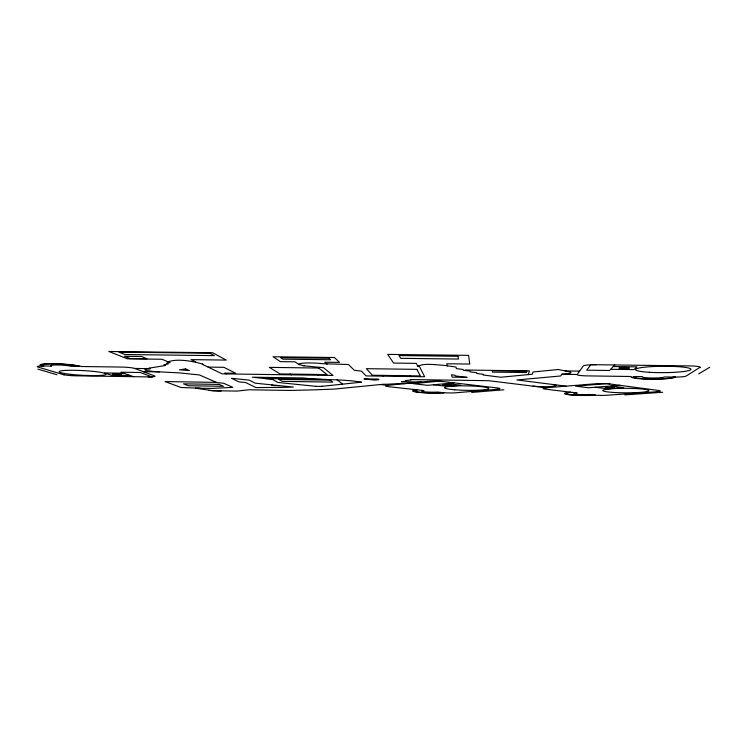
<?xml version="1.0" encoding="UTF-8"?>
<svg xmlns="http://www.w3.org/2000/svg" width="747" height="747" viewBox="0 0 747 747"><rect width="100%" height="100%" fill="white"/><g stroke="black" fill="none" stroke-linecap="round" stroke-linejoin="round"><path stroke-width="1.12" d="M528.241 374.611L529.446 370.885L465.446 370.017L465.54 370.54M417.909 365.769L419.711 366.973L424.66 376.749L366.067 375.909L361.417 371.119L354.33 370.288L348.466 364.527L322.611 363.686A14.716 1.755 1.9 0 0 306.186 362.995A14.716 1.755 1.9 0 0 298.809 364.517L304.384 365.853L323.507 367.701L333.022 375.442L222.204 373.855L202.278 364.303L203.035 364.181C192.885 361.203 177.655 358.289 168.122 361.847M561.567 374.294L577.207 374.508L583.239 365.993A11.849 1.419 0.1 0 1 596.153 364.723M614.734 364.966L609.571 370.484L586.675 370.185L590.858 364.657L689.817 365.918A12.223 1.419 -0.4 0 1 699.734 367.505M700.238 367.188L686.204 376.021A11.401 1.242 -0.2 0 1 673.103 377.086M698.706 373.902L709.65 367.309M380.111 384.5L387.73 385.34L428.657 381.306A9.888 1.046 1.2 0 1 442.71 381.521M453.999 382.847L427.648 385.331L413.212 383.687L439.441 381.138L497.278 387.945A9.524 0.962 0.9 0 1 497.157 389.299M498.669 389.178L455.409 392.801A9.095 0.887 1.1 0 1 442.635 392.595M471.684 392.436L503.814 389.775M421.691 381.997L401.354 381.689L406.023 381.222L405.584 380.578L411.121 380.018L410.831 379.56L488.678 380.699L546.29 387.768L595.368 383.781A10.29 1.064 0.3 0 1 609.944 383.995M619.982 385.331L588.524 387.786L575.61 386.143L607.04 383.613L658.434 390.429A9.963 0.971 0.1 0 1 656.342 391.783M658.116 391.661L607.152 395.238A9.44 0.896 0.4 0 1 593.949 395.023M624.884 394.883L662.692 392.259M413.324 382.819L388.944 384.145A12.895 1.354 1.5 0 1 383.248 384.257L334.684 389.047L315.72 389.813L290.434 390.438L248.9 389.775L236.995 391.092L212.596 390.7L195.415 388.169L211.812 388.431L232.831 387.357L223.68 383.267L216.891 382.595L199.458 374.966L179.392 372.884L158.159 371.782A13.819 1.475 2.7 0 1 145.516 370.157A13.819 1.475 2.7 0 1 150.268 368.757L148.812 368.187L165.741 365.47L163.873 364.685L168.262 363.966L166.385 363.163L170.111 362.556L168.14 361.856M221.149 390.896L220.654 390.905M220.15 390.905L219.637 390.905M219.114 390.905L218.572 390.905M218.031 390.896L217.48 390.886M613.259 366.544L636.976 366.852L633.904 369.606L610.682 369.298M565.106 370.923L579.607 371.119M208.114 367.104L223.923 367.319L235.707 373.295L224.698 373.136L226.285 373.911M43.41 365.983A19.478 2.026 3.2 0 1 54.101 363.91A19.478 2.026 3.2 0 1 79.499 366.488L71.329 366.375A10.682 1.111 3.2 0 0 57.426 364.966A10.682 1.111 3.2 0 0 51.524 366.095L41.655 365.965A21.374 2.232 3.2 0 1 53.373 363.677A21.374 2.232 3.2 0 1 81.274 366.506L121.247 367.057A10.523 1.12 2.9 0 1 134.609 368.439L150.007 368.654M143.153 371.651L159.587 371.885M123.815 373.22L104.757 372.949L111.452 375.19L130.183 375.461M265.278 378.589L321.518 379.42M216.369 382.361L165.068 381.577L181.026 387.488L200.373 388.253M279.061 385.611L272.73 385.508L271.478 384.836M322.293 386.283L321.378 386.376M216.919 390.877L216.359 390.858M215.799 390.84L215.229 390.821M214.66 390.802L214.09 390.774M213.53 390.746L212.97 390.718M212.409 390.681L211.859 390.653M211.317 390.616L210.785 390.578M210.262 390.532L209.748 390.494M209.244 390.448L208.758 390.401M401.821 383.444L404.22 383.715M433.372 384.789L447.528 386.414L460.731 385.209L446.529 383.556M566.058 386.162L516.905 379.962L560.577 375.984L562.183 374.107A14.847 1.699 0.4 0 0 569.083 371.763L558.364 369.504L533.05 371.978L532.256 374.228L500.807 377.235L483.253 375.013L483.225 374.284L476.745 373.463L476.689 372.716L470.106 371.875L470.003 371.119L463.308 370.26L463.168 369.476L456.361 368.598L455.997 367.038L443.26 365.255C435.501 364.947 423.988 362.799 418.003 366.375M304.066 365.815L303.515 365.741M595.359 387.254L608.002 388.87L623.708 387.684L611.065 386.022M303.002 365.666L302.507 365.582M37.929 369.149L56.968 374.733M64.13 374.845L38.162 367.104A10.598 1.083 3.3 0 1 43.849 365.993M133.629 376.675L120.911 372.202L140.193 372.482L152.276 376.955L76.138 375.825A9.944 0.971 3.1 0 1 63.318 374.602M168.691 362.127L162.099 359.26L127.382 358.821L108.847 351.492L212.652 352.733L226.257 360.082L191.036 359.634L195.761 361.884M134.609 368.439L154.573 375.937A9.888 0.999 2.7 0 1 148.121 376.89M298.987 364.639L295.074 361.819L280.33 361.632L273.094 356.758L334.395 357.514L339.596 362.398L324.702 362.202L327.102 364.247M290.079 374.079L291.274 374.845M316.943 374.462L317.979 375.227M337.112 379.756L342.565 384.154M382.585 375.386L383.23 376.161M410.019 375.778L410.495 376.544M417.75 366.151L416.312 363.378L393.613 363.079L387.693 354.395L468.612 355.357L469.742 364.06L446.762 363.77L447.378 365.834M552.78 384.49A13.315 1.382 0.6 0 1 551.79 386.423A13.315 1.382 0.6 0 1 533.05 386.143M673.598 377.095A20.43 2.232 -0.1 0 1 650.488 378.981A20.43 2.232 -0.1 0 1 633.176 376.525L642.261 376.656A11.214 1.223 -0.1 0 0 651.757 378.01A11.214 1.223 -0.1 0 0 664.447 376.964L675.587 377.123A22.429 2.446 -0.1 0 1 650.217 379.196A22.429 2.446 -0.1 0 1 631.206 376.497L587.263 375.89A11.084 1.242 0.2 0 1 577.207 374.508M594.21 395.051A17.19 1.643 0.5 0 1 570.148 394.659A17.19 1.643 0.5 0 1 572.053 392.362L577.123 392.978A9.431 0.906 0.5 0 0 576.04 394.239A9.431 0.906 0.5 0 0 589.28 394.453L595.275 395.182A18.862 1.811 0.5 0 1 568.878 394.743A18.862 1.811 0.5 0 1 570.941 392.231L545.581 389.15A9.748 0.98 0.6 0 1 546.29 387.768M442.924 392.623A16.583 1.625 1.2 0 1 419.637 392.24A16.583 1.625 1.2 0 1 418.311 389.934L423.941 390.55A9.104 0.887 1.2 0 0 424.641 391.82A9.104 0.887 1.2 0 0 437.453 392.026L444.11 392.754A18.208 1.783 1.2 0 1 418.563 392.334A18.208 1.783 1.2 0 1 417.087 389.803L388.926 386.722A9.431 0.962 1.4 0 1 387.73 385.34M492.404 370.671L492.348 372.081L526.448 372.557L526.878 371.138L492.404 370.671M112.713 373.967L116.887 374.649L121.584 374.415L112.76 373.92M443.055 384.929L451.646 385.097L443.102 384.882M605.341 387.432L609.748 387.954L614.277 387.525L605.341 387.432M185.601 368.897L179.485 369.821L189.402 370.568L185.601 368.897M280.667 387.413L255.913 387.562L245.679 382.548L238.9 381.857L231.43 378.281L249.227 380.12L255.259 383.183L293.403 387.077L280.667 387.413M315.71 386.311L277.837 382.455L272.319 379.327L252.262 377.207L303.235 377.963C322.611 380.186 342.201 378.953 361.52 382.165L321.191 386.395L315.71 386.311M378.776 379.644L374.63 380.083L364.013 378.878L378.271 379.084L378.776 379.644M209.795 353.219L118.904 352.126L124.833 354.517L214.305 355.619L209.795 353.219M457.948 356.291L399.047 355.581L400.719 358.327L458.518 359.046L457.948 356.291M328.895 358.271L280.639 357.673L282.777 359.148L330.548 359.755L328.895 358.271M141.528 356.496L124.497 356.282L130.165 358.541L146.944 358.756L141.528 356.496M318.745 368.047L269.35 367.375L280.05 373.93L327.065 374.602L318.745 368.047M416.826 369.363L366.338 368.682L372.342 375.237L420.356 375.928L416.826 369.363M466.912 377.356L452.178 377.142L451.505 374.77L455.119 375.218L455.306 375.928L466.912 377.356M330.183 380.13L278.855 379.373L282.254 381.353L332.76 382.119L330.183 380.13M219.151 384.406L183.473 383.846L188.403 385.751L223.512 386.302L219.151 384.406M621.457 368.626A5.257 0.616 -0.1 0 0 629.45 368.103A5.257 0.616 -0.1 0 0 621.691 367.552A5.257 0.616 -0.1 0 0 621.457 368.626M649.311 372.286A27.76 3.193 -0.3 0 0 690.994 369.335A27.76 3.193 -0.3 0 0 649.404 366.758A27.76 3.193 -0.3 0 0 649.311 372.286M70.76 374.35A23.577 2.353 3 0 0 106.205 374.191A23.577 2.353 3 0 0 71.021 370.279A23.577 2.353 3 0 0 70.76 374.35M614.053 392.474A23.064 2.26 0.2 0 0 648.854 390.681A23.064 2.26 0.2 0 0 614.464 388.571A23.064 2.26 0.2 0 0 614.053 392.474M454.746 389.785A22.111 2.232 1 0 0 488.734 388.599A22.111 2.232 1 0 0 456.464 385.947A22.111 2.232 1 0 0 454.746 389.785"/></g></svg>
